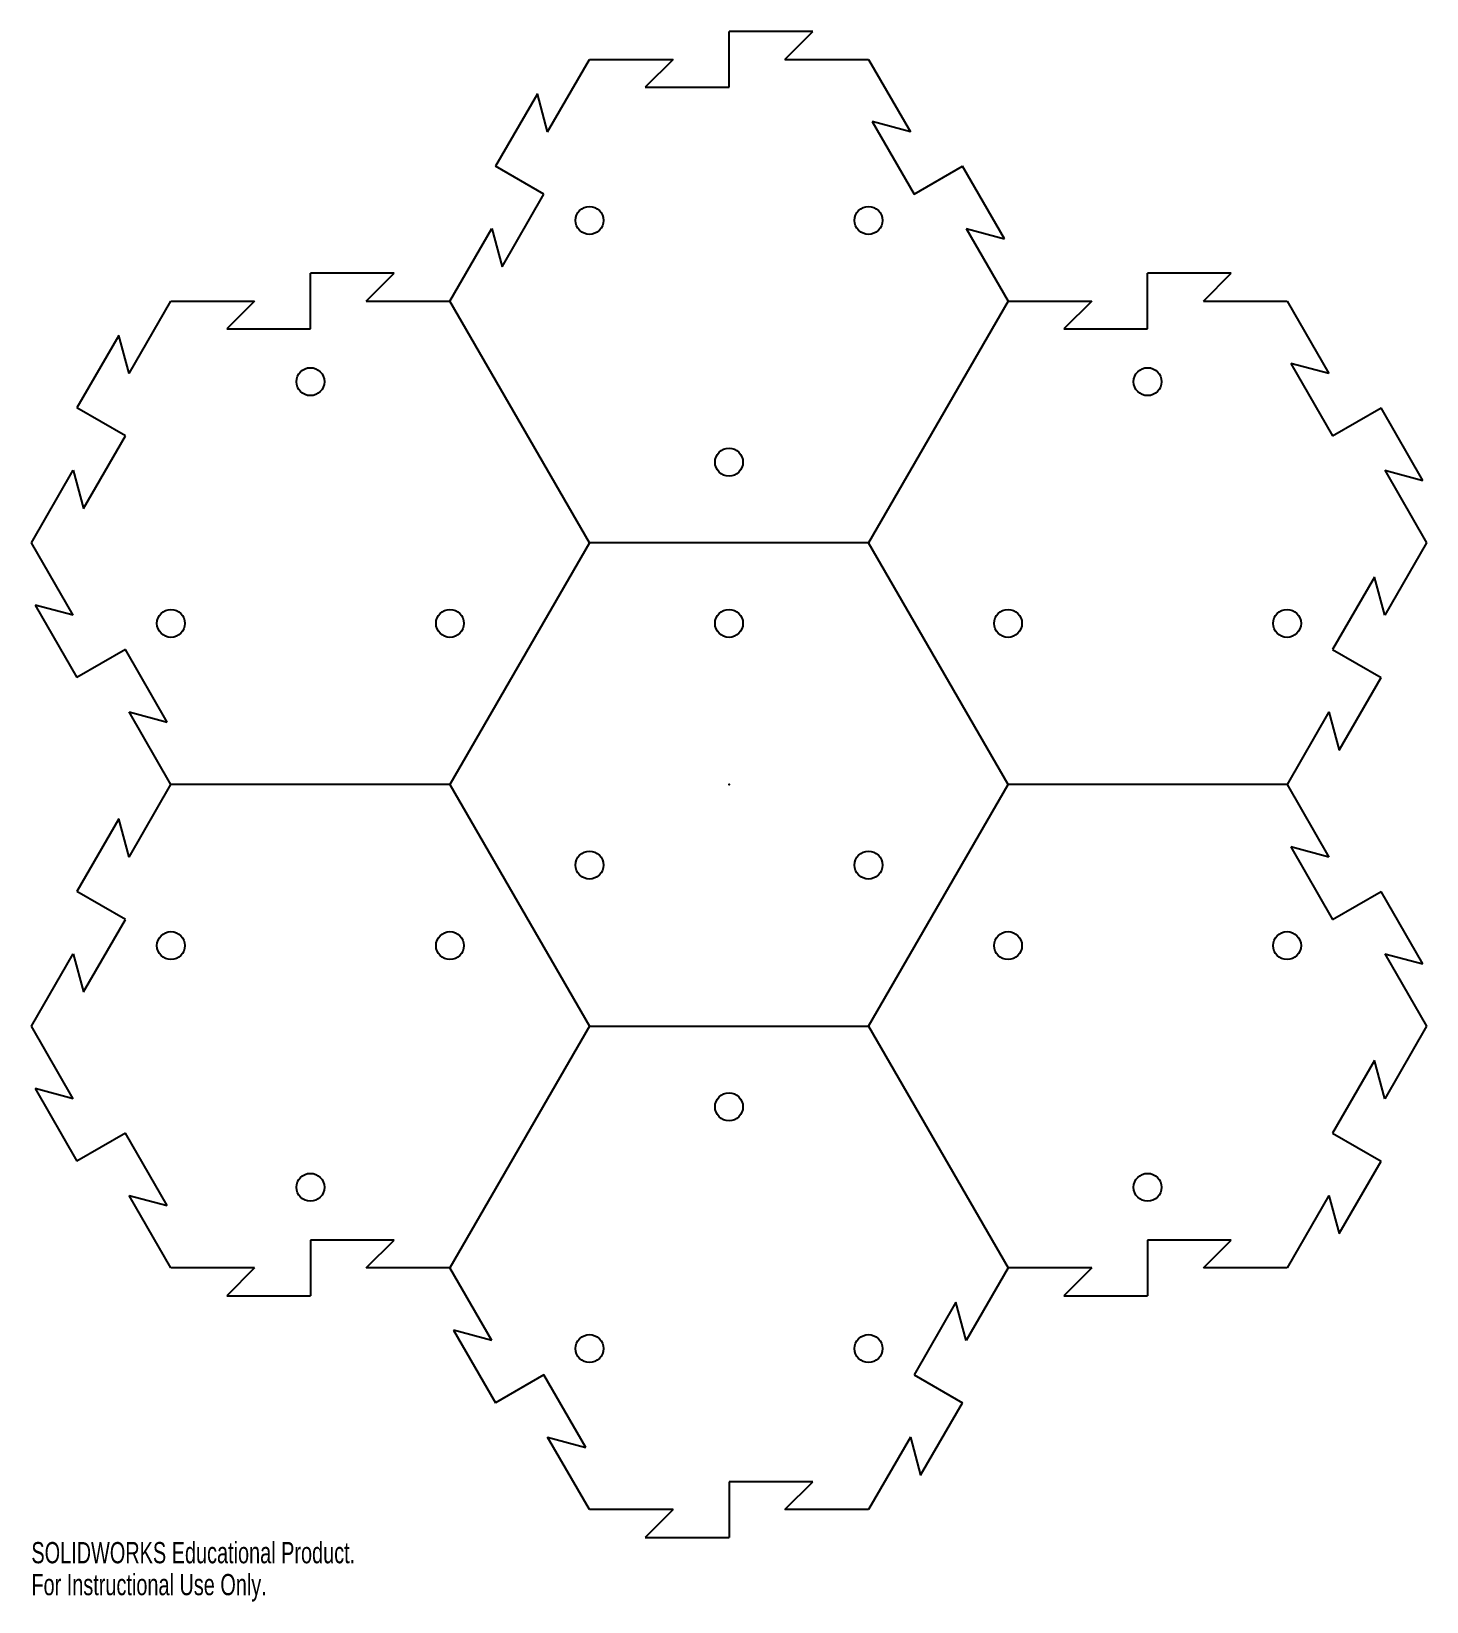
# Model space of a CAD drawing. Header units: inches. Extents: x -6.2 to 6.2, y -7.3 to 6.7.
import ezdxf

# ---------------------------------------------------------------- set-up
doc = ezdxf.new("R2010")
doc.units = ezdxf.units.IN
doc.header["$MEASUREMENT"] = 0
doc.header["$PDSIZE"] = -1
doc.styles.add('SLDTEXTSTYLE0', font='TXT', dxfattribs={"width": 0.7})

msp = doc.modelspace()

# ---------------------------------------------------------------- linework, layer by layer
at = {"color": 7, "linetype": 'Continuous', "lineweight": 25}
for p, q in [((0.75, 6.745), (0, 6.745)), ((0, 6.245), (0, 6.745)), ((0.5, 6.495), (0.75, 6.745)), ((-1.625, 5.846), (-1.25, 6.495)), ((-1.25, 6.495), (-0.5, 6.495)), ((-0.5, 6.495), (-0.75, 6.245)), ((0.5, 6.495), (1.25, 6.495)), ((1.25, 6.495), (1.625, 5.846)), ((-0.75, 6.245), (0, 6.245)), ((-1.717, 6.187), (-2.092, 5.538)), ((-1.625, 5.846), (-1.717, 6.187)), ((1.625, 5.846), (1.283, 5.937)), ((1.283, 5.937), (1.658, 5.288)), ((-1.658, 5.288), (-2.092, 5.538)), ((1.658, 5.288), (2.092, 5.538)), ((2.467, 4.888), (2.092, 5.538)), ((-2.033, 4.638), (-1.658, 5.288)), ((-2.5, 4.33), (-2.125, 4.98)), ((-2.125, 4.98), (-2.033, 4.638)), ((2.125, 4.98), (2.467, 4.888)), ((2.125, 4.98), (2.5, 4.33)), ((-3.75, 4.08), (-3.75, 4.58)), ((-3, 4.58), (-3.75, 4.58)), ((-3.25, 4.33), (-3, 4.58)), ((3.75, 4.08), (3.75, 4.58)), ((4.5, 4.58), (3.75, 4.58)), ((4.25, 4.33), (4.5, 4.58)), ((-5.375, 3.681), (-5, 4.33)), ((-5, 4.33), (-4.25, 4.33)), ((-4.25, 4.33), (-4.5, 4.08)), ((-3.25, 4.33), (-2.5, 4.33)), ((-1.25, 2.165), (-2.5, 4.33)), ((2.5, 4.33), (1.25, 2.165)), ((2.5, 4.33), (3.25, 4.33)), ((3.25, 4.33), (3, 4.08)), ((4.25, 4.33), (5, 4.33)), ((5, 4.33), (5.375, 3.681)), ((-4.5, 4.08), (-3.75, 4.08)), ((3, 4.08), (3.75, 4.08)), ((-5.467, 4.022), (-5.842, 3.373)), ((-5.375, 3.681), (-5.467, 4.022)), ((5.375, 3.681), (5.033, 3.772)), ((5.033, 3.772), (5.408, 3.123)), ((-5.408, 3.123), (-5.842, 3.373)), ((5.408, 3.123), (5.842, 3.373)), ((6.217, 2.723), (5.842, 3.373)), ((-5.783, 2.473), (-5.408, 3.123)), ((-6.25, 2.165), (-5.875, 2.815)), ((-5.875, 2.815), (-5.783, 2.473)), ((5.875, 2.815), (6.217, 2.723)), ((5.875, 2.815), (6.25, 2.165)), ((-5.875, 1.516), (-6.25, 2.165)), ((-1.25, 2.165), (-2.5, 0)), ((1.25, 2.165), (-1.25, 2.165)), ((2.5, 0), (1.25, 2.165)), ((6.25, 2.165), (5.875, 1.516)), ((5.783, 1.857), (5.408, 1.208)), ((5.875, 1.516), (5.783, 1.857)), ((-6.217, 1.607), (-5.842, 0.958)), ((-5.875, 1.516), (-6.217, 1.607)), ((-5.408, 1.208), (-5.842, 0.958)), ((-5.033, 0.558), (-5.408, 1.208)), ((5.408, 1.208), (5.842, 0.958)), ((5.467, 0.308), (5.842, 0.958)), ((-5.375, 0.65), (-5.033, 0.558)), ((-5, 0), (-5.375, 0.65)), ((5.375, 0.65), (5, 0)), ((5.375, 0.65), (5.467, 0.308)), ((-5.375, -0.65), (-5, 0)), ((-2.5, 0), (-5, 0)), ((-2.5, 0), (-1.25, -2.165)), ((1.25, -2.165), (2.5, 0)), ((5, 0), (2.5, 0)), ((5, 0), (5.375, -0.65)), ((-5.467, -0.308), (-5.842, -0.958)), ((-5.375, -0.65), (-5.467, -0.308)), ((5.375, -0.65), (5.033, -0.558)), ((5.033, -0.558), (5.408, -1.208)), ((-5.408, -1.208), (-5.842, -0.958)), ((5.408, -1.208), (5.842, -0.958)), ((6.217, -1.607), (5.842, -0.958)), ((-5.783, -1.857), (-5.408, -1.208)), ((-6.25, -2.165), (-5.875, -1.516)), ((-5.875, -1.516), (-5.783, -1.857)), ((5.875, -1.516), (6.217, -1.607)), ((5.875, -1.516), (6.25, -2.165)), ((-5.875, -2.815), (-6.25, -2.165)), ((-1.25, -2.165), (-2.5, -4.33)), ((-1.25, -2.165), (1.25, -2.165)), ((1.25, -2.165), (2.5, -4.33)), ((6.25, -2.165), (5.875, -2.815)), ((5.783, -2.473), (5.408, -3.123)), ((5.875, -2.815), (5.783, -2.473)), ((-6.217, -2.723), (-5.842, -3.373)), ((-5.875, -2.815), (-6.217, -2.723)), ((-5.408, -3.123), (-5.842, -3.373)), ((-5.033, -3.772), (-5.408, -3.123)), ((5.408, -3.123), (5.842, -3.373)), ((5.467, -4.022), (5.842, -3.373)), ((-5.375, -3.681), (-5.033, -3.772)), ((-5, -4.33), (-5.375, -3.681)), ((5.375, -3.681), (5, -4.33)), ((5.375, -3.681), (5.467, -4.022)), ((-3, -4.08), (-3.75, -4.08)), ((-3.75, -4.08), (-3.75, -4.58)), ((-3.25, -4.33), (-3, -4.08)), ((4.5, -4.08), (3.75, -4.08)), ((3.75, -4.08), (3.75, -4.58)), ((4.25, -4.33), (4.5, -4.08)), ((-4.25, -4.33), (-5, -4.33)), ((-4.25, -4.33), (-4.5, -4.58)), ((-2.5, -4.33), (-3.25, -4.33)), ((-2.125, -4.98), (-2.5, -4.33)), ((2.5, -4.33), (2.125, -4.98)), ((3.25, -4.33), (2.5, -4.33)), ((3.25, -4.33), (3, -4.58)), ((5, -4.33), (4.25, -4.33)), ((-4.5, -4.58), (-3.75, -4.58)), ((2.033, -4.638), (1.658, -5.288)), ((2.125, -4.98), (2.033, -4.638)), ((3, -4.58), (3.75, -4.58)), ((-2.467, -4.888), (-2.092, -5.538)), ((-2.125, -4.98), (-2.467, -4.888)), ((-1.658, -5.288), (-2.092, -5.538)), ((-1.283, -5.937), (-1.658, -5.288)), ((1.658, -5.288), (2.092, -5.538)), ((1.717, -6.187), (2.092, -5.538)), ((-1.625, -5.846), (-1.283, -5.937)), ((-1.25, -6.495), (-1.625, -5.846)), ((1.625, -5.846), (1.25, -6.495)), ((1.625, -5.846), (1.717, -6.187)), ((0.75, -6.245), (0, -6.245)), ((0, -6.245), (0, -6.745)), ((0.5, -6.495), (0.75, -6.245)), ((-0.5, -6.495), (-1.25, -6.495)), ((-0.5, -6.495), (-0.75, -6.745)), ((1.25, -6.495), (0.5, -6.495)), ((-0.75, -6.745), (0, -6.745))]:
    msp.add_line(p, q, dxfattribs=at)
for centre in [(-1.25, 5.052), (1.25, 5.052), (-3.75, 3.608), (3.75, 3.608), (0, 2.887), (-5, 1.443), (-2.5, 1.443), (0, 1.443), (2.5, 1.443), (5, 1.443), (-1.25, -0.722), (1.25, -0.722), (-5, -1.443), (-2.5, -1.443), (2.5, -1.443), (5, -1.443), (0, -2.887), (-3.75, -3.608), (3.75, -3.608), (-1.25, -5.052), (1.25, -5.052)]:
    msp.add_circle(centre, 0.125, dxfattribs=at)
at = {"color": 7, "linetype": 'Continuous'}
msp.add_point((0, 0), dxfattribs=at)

# ---------------------------------------------------------------- texts
at = {"color": 7, "linetype": 'Continuous', "char_height": 0.1903, "attachment_point": 1, "style": 'SLDTEXTSTYLE0'}
for s, insert in [('SOLIDWORKS Educational Product.', (-6.25, -6.785)), ('For Instructional Use Only.', (-6.25, -7.071))]:
    msp.add_mtext(s, dxfattribs=dict(at, insert=insert))

doc.saveas('drawing.dxf')
